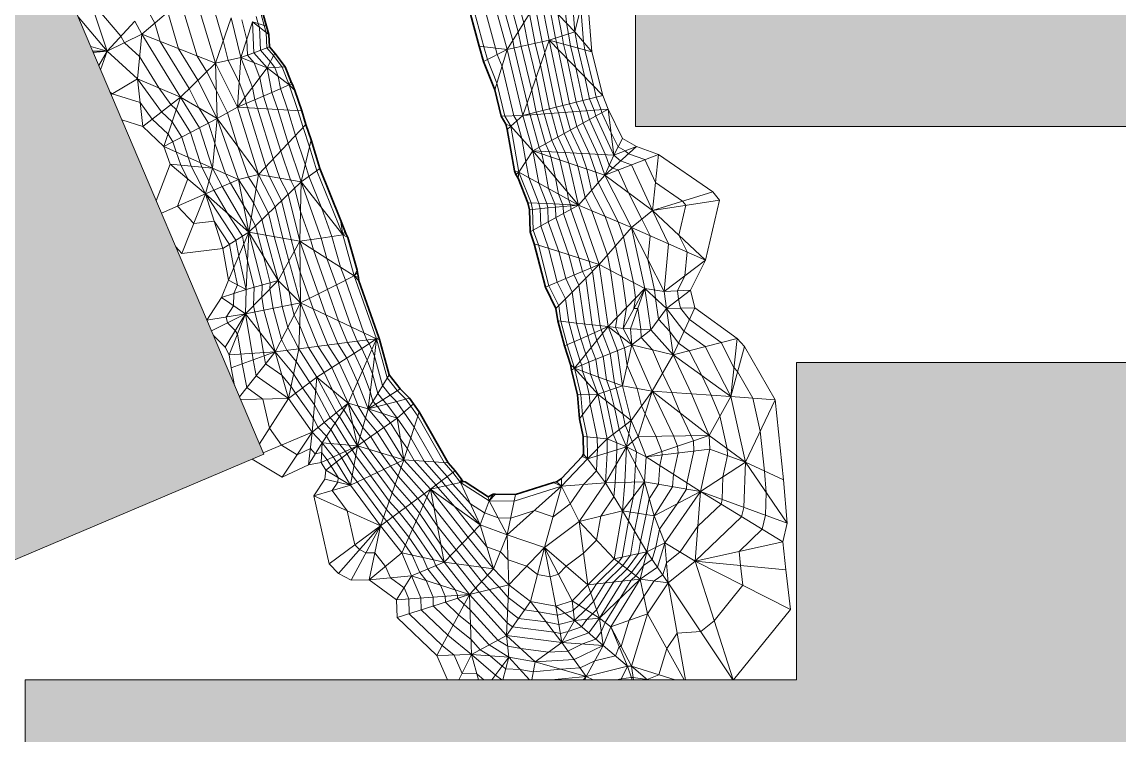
# Model space of a CAD drawing. Header units: millimetres. Extents: x -340184 to 563611, y -309449 to 515683.
# Drawn here: x 12269 to 143528, y -137615 to -52279 of the extents above; entities that cross this region are included whole.
import ezdxf

# ---------------------------------------------------------------- set-up
doc = ezdxf.new("R2010")
doc.units = ezdxf.units.MM
for name, color, linetype, lineweight in [('A-DETL-GENF', 92, 'Continuous', 9), ('A-DETL-THIN', 151, 'Continuous', 9), ('C-TOPO', 7, 'Continuous', 9), ('C-TOPO-FOLD', 70, 'Continuous', 9), ('C-TOPO-MAJR', 7, 'Continuous', 35), ('C-TOPO-MINR', 7, 'Continuous', 9)]:
    doc.layers.add(name, color=color, linetype=linetype, lineweight=lineweight)

msp = doc.modelspace()

# ---------------------------------------------------------------- hatches: boundary and pattern name
at = {"layer": 'A-DETL-GENF'}
for points in [[(85665, -64811), (178855, -64811), (178855, -40811), (159885, -40811), (159885, 79189), (85665, 79189), (85665, -51149)], [(-17712, -129008), (41200, -104001), (12886, -37296), (-1842, -43548), (-9473, -25571), (-53658, -44326), (-21259, -120653)], [(67299, -241041), (177171, -241041), (177171, -93041), (104939, -93041), (104939, -131025), (12644, -131025), (12644, -195043), (32159, -195043), (32159, -217041), (67299, -217041), (67299, -231959)]]:
    msp.add_hatch(color=8, dxfattribs=at).paths.add_polyline_path(points)

# ---------------------------------------------------------------- linework, layer by layer
at = {"layer": 'A-DETL-THIN'}
for p, q in [((85665, 79189), (85665, -64811)), ((41200, -104001), (12886, -37296)), ((85665, -64811), (178855, -64811)), ((104939, -93041), (104939, -131025)), ((177171, -93041), (104939, -93041)), ((-17712, -129008), (41200, -104001)), ((104939, -131025), (12644, -131025)), ((12644, -131025), (12644, -195043))]:
    msp.add_line(p, q, dxfattribs=at)
at = {"layer": 'C-TOPO'}
for p, q in [((22450, -55778), (18432, -43551)), ((26602, -53757), (32806, -48463)), ((79814, -47792), (78431, -53477)), ((70326, -55589), (74311, -49176)), ((78431, -53477), (74311, -49176)), ((22450, -55778), (25765, -52186)), ((37298, -51789), (35422, -57222)), ((39858, -52279), (38465, -56547)), ((26602, -53757), (22450, -55778)), ((26081, -59073), (26602, -53757)), ((35422, -57222), (26602, -53757)), ((75353, -54465), (78431, -53477)), ((78431, -53477), (80467, -55841)), ((70326, -55589), (75353, -54465)), ((75353, -54465), (72209, -63471)), ((81754, -61101), (75353, -54465)), ((80467, -55841), (75353, -54465)), ((22450, -55778), (20499, -55231)), ((20725, -55764), (22450, -55778)), ((20801, -55945), (22450, -55778)), ((22450, -55778), (21452, -57476)), ((21682, -58019), (22450, -55778)), ((40021, -55966), (38465, -56547)), ((35422, -57222), (31219, -61265)), ((38465, -56547), (35422, -57222)), ((35643, -63832), (35422, -57222)), ((38465, -56547), (38059, -62462)), ((41624, -57786), (38465, -56547)), ((38059, -62462), (41624, -57786)), ((26081, -59073), (22937, -60976)), ((26739, -64784), (26081, -59073)), ((31219, -61265), (26081, -59073)), ((26739, -64784), (31219, -61265)), ((31219, -61265), (29261, -67173)), ((31219, -61265), (35643, -63832)), ((38059, -62462), (42185, -60703)), ((72209, -63471), (81754, -61101)), ((35643, -63832), (38059, -62462)), ((42866, -62751), (38059, -62462)), ((72209, -63471), (82414, -62727)), ((82414, -62727), (73392, -67702)), ((83066, -68221), (82414, -62727)), ((35643, -63832), (29261, -67173)), ((35052, -69766), (35643, -63832)), ((40564, -70539), (35643, -63832)), ((40564, -70539), (44118, -66789)), ((84125, -66237), (83066, -68221)), ((35052, -69766), (29261, -67173)), ((73392, -67702), (78850, -74191)), ((81991, -70619), (73392, -67702)), ((83066, -68221), (73392, -67702)), ((85794, -67187), (81991, -70619)), ((88410, -68128), (81991, -70619)), ((81991, -70619), (83066, -68221)), ((83066, -68221), (85794, -67187)), ((87690, -74829), (88410, -68128)), ((34238, -72833), (30010, -69304)), ((30010, -69304), (35052, -69766)), ((35052, -69766), (34238, -72833)), ((38192, -71148), (35052, -69766)), ((38192, -71148), (40564, -70539)), ((40564, -70539), (39426, -77419)), ((45665, -71396), (40564, -70539)), ((78850, -74191), (81991, -70619)), ((87690, -74829), (81991, -70619)), ((34238, -72833), (38192, -71148)), ((39426, -77419), (38192, -71148)), ((39426, -77419), (45665, -71396)), ((45665, -71396), (45498, -78507)), ((78850, -74191), (74090, -71556)), ((34238, -72833), (28965, -75176)), ((31413, -79974), (34238, -72833)), ((36311, -79395), (34238, -72833)), ((39426, -77419), (34238, -72833)), ((87690, -74829), (94909, -72607)), ((75065, -74015), (78850, -74191)), ((78850, -74191), (75196, -74539)), ((75239, -76191), (78850, -74191)), ((78850, -74191), (85204, -76893)), ((95725, -73619), (87690, -74829)), ((85204, -76893), (87690, -74829)), ((94052, -80772), (87690, -74829)), ((36311, -79395), (39426, -77419)), ((36998, -83196), (39426, -77419)), ((39426, -77419), (39113, -84304)), ((42906, -83210), (39426, -77419)), ((45498, -78507), (39426, -77419)), ((81341, -81304), (85204, -76893)), ((85204, -76893), (89107, -84533)), ((94052, -80772), (85204, -76893)), ((42906, -83210), (45498, -78507)), ((45498, -78507), (48071, -78141)), ((45613, -85911), (45498, -78507)), ((48764, -80582), (45498, -78507)), ((81341, -81304), (76485, -79747)), ((77324, -82995), (81341, -81304)), ((81341, -81304), (78105, -84598)), ((81341, -81304), (86789, -84169)), ((89107, -84533), (94052, -80772)), ((39113, -84304), (36998, -83196)), ((39014, -87218), (42906, -83210)), ((39113, -84304), (42906, -83210)), ((45613, -85911), (42906, -83210)), ((45613, -85911), (49891, -83742)), ((36157, -85271), (34389, -87956)), ((39113, -84304), (36157, -85271)), ((39014, -87218), (36157, -85271)), ((86789, -84169), (82387, -88736)), ((84191, -88958), (86789, -84169)), ((86789, -84169), (85083, -89002)), ((86789, -84169), (89377, -86563)), ((89107, -84533), (86789, -84169)), ((92264, -84360), (89107, -84533)), ((89377, -86563), (92264, -84360)), ((45613, -85911), (39014, -87218)), ((42559, -91745), (45613, -85911)), ((45613, -85911), (45393, -91408)), ((45613, -85911), (51674, -88767)), ((89377, -86563), (87513, -89114)), ((89377, -86563), (92771, -86484)), ((90180, -92108), (89377, -86563)), ((92771, -86484), (90180, -92108)), ((39014, -87218), (34395, -87970)), ((34941, -89254), (39014, -87218)), ((39014, -87218), (36576, -91188)), ((37064, -92102), (39014, -87218)), ((39014, -87218), (42559, -91745)), ((82387, -88736), (78628, -88314)), ((82387, -88736), (79141, -90181)), ((79717, -92049), (82387, -88736)), ((85227, -90929), (82387, -88736)), ((84191, -88958), (82387, -88736)), ((84191, -88958), (85227, -90929)), ((87513, -89114), (85083, -89002)), ((87513, -89114), (85227, -90929)), ((45393, -91408), (52376, -90498)), ((90180, -92108), (97841, -90160)), ((97065, -97101), (97841, -90160)), ((42559, -91745), (37064, -92102)), ((37317, -93681), (42559, -91745)), ((42559, -91745), (38288, -97140)), ((45393, -91408), (42559, -91745)), ((44145, -97350), (42559, -91745)), ((44145, -97350), (45393, -91408)), ((52915, -91344), (47549, -94793)), ((80093, -93011), (85227, -90929)), ((84108, -95836), (85227, -90929)), ((85227, -90929), (90180, -92108)), ((98715, -91119), (97065, -97101)), ((51289, -97906), (53566, -92765)), ((87650, -96480), (90180, -92108)), ((97065, -97101), (90180, -92108)), ((53695, -98581), (54200, -94388)), ((84108, -95836), (80291, -94415)), ((47549, -94793), (44145, -97350)), ((47010, -101374), (47549, -94793)), ((51289, -97906), (47549, -94793)), ((54833, -96724), (53695, -98581)), ((81149, -96832), (84108, -95836)), ((81149, -96832), (85148, -99974)), ((87650, -96480), (84108, -95836)), ((85148, -99974), (87650, -96480)), ((87650, -96480), (85980, -101877)), ((94470, -101765), (87650, -96480)), ((97065, -97101), (87650, -96480)), ((97065, -97101), (94470, -101765)), ((97065, -97101), (102365, -97516)), ((38427, -97467), (44145, -97350)), ((40680, -102777), (44145, -97350)), ((47010, -101374), (51289, -97906)), ((48177, -102647), (51289, -97906)), ((52426, -103022), (51289, -97906)), ((53695, -98581), (51289, -97906)), ((55435, -97487), (53695, -98581)), ((55943, -98004), (53695, -98581)), ((102365, -97516), (98819, -104966)), ((53695, -98581), (52426, -103022)), ((52426, -103022), (57141, -99685)), ((57141, -99685), (53695, -98581)), ((57973, -104666), (57141, -99685)), ((85148, -99974), (82296, -102158)), ((84610, -103105), (85148, -99974)), ((41125, -103825), (47010, -101374)), ((47010, -101374), (43419, -106761)), ((46534, -105265), (47010, -101374)), ((58795, -102060), (57973, -104666)), ((82296, -102158), (84610, -103105)), ((84610, -103105), (85980, -101877)), ((85980, -101877), (94470, -101765)), ((86967, -104329), (94470, -101765)), ((94470, -101765), (98819, -104966)), ((46534, -105265), (48177, -102647)), ((48177, -102647), (48066, -104992)), ((48066, -104992), (52426, -103022)), ((52426, -103022), (48177, -102647)), ((48626, -105901), (52426, -103022)), ((51565, -107708), (52426, -103022)), ((57973, -104666), (52426, -103022)), ((82101, -107422), (84610, -103105)), ((84610, -103105), (82269, -103836)), ((86733, -107308), (84610, -103105)), ((84610, -103105), (86967, -104329)), ((86967, -104329), (94574, -103388)), ((94574, -103388), (98819, -104966)), ((51565, -107708), (57973, -104666)), ((55169, -112584), (57973, -104666)), ((57973, -104666), (60377, -104835)), ((93445, -108479), (86967, -104329)), ((98819, -104966), (93445, -108479)), ((103824, -112248), (98819, -104966)), ((103365, -107080), (98819, -104966)), ((51565, -107708), (48626, -105901)), ((51565, -107708), (48521, -107011)), ((61131, -108204), (62482, -107194)), ((82101, -107422), (86733, -107308)), ((84103, -110780), (82101, -107422)), ((86733, -107308), (84103, -110780)), ((87898, -111375), (86733, -107308)), ((93445, -108479), (86733, -107308)), ((47199, -108986), (51565, -107708)), ((61131, -108204), (55169, -112584)), ((57705, -115824), (61131, -108204)), ((62931, -107798), (61131, -108204)), ((62767, -116942), (61131, -108204)), ((67098, -112471), (61131, -108204)), ((93445, -108479), (87898, -111375)), ((92825, -116788), (93445, -108479)), ((103308, -114488), (93445, -108479)), ((103824, -112248), (93445, -108479)), ((47199, -108986), (55169, -112584)), ((78924, -112044), (84103, -110780)), ((87014, -115671), (84103, -110780)), ((84103, -110780), (87898, -111375)), ((87898, -111375), (89190, -114605)), ((49024, -117114), (55169, -112584)), ((55169, -112584), (50138, -118262)), ((51667, -119068), (55169, -112584)), ((53814, -119052), (55169, -112584)), ((62767, -116942), (67098, -112471)), ((68697, -117714), (67098, -112471)), ((78924, -112044), (79956, -119627)), ((83114, -116529), (78924, -112044)), ((68697, -117714), (70338, -113655)), ((70522, -119646), (70338, -113655)), ((70522, -119646), (74796, -115173)), ((74796, -115173), (73118, -121615)), ((76161, -122194), (74796, -115173)), ((78100, -121547), (74796, -115173)), ((74796, -115173), (79956, -119627)), ((89190, -114605), (87014, -115671)), ((89598, -119379), (89190, -114605)), ((89190, -114605), (92825, -116788)), ((92825, -116788), (103308, -114488)), ((53814, -119052), (57705, -115824)), ((57705, -115824), (62767, -116942)), ((87014, -115671), (83114, -116529)), ((83114, -116529), (86219, -118958)), ((86219, -118958), (87014, -115671)), ((89598, -119379), (87014, -115671)), ((97346, -131025), (92825, -116788)), ((104221, -122579), (92825, -116788)), ((92825, -116788), (103664, -117855)), ((62767, -116942), (58891, -118567)), ((62767, -116942), (68697, -117714)), ((65814, -120783), (68697, -117714)), ((58891, -118567), (53814, -119052)), ((58891, -118567), (57083, -121424)), ((65814, -120783), (58891, -118567)), ((86219, -118958), (79956, -119627)), ((81354, -123643), (86219, -118958)), ((87111, -123100), (86219, -118958)), ((89598, -119379), (86219, -118958)), ((91669, -131025), (89598, -119379)), ((97332, -131025), (89598, -119379)), ((65814, -120783), (70522, -119646)), ((70522, -119646), (70249, -125695)), ((81354, -123643), (79956, -119627)), ((57083, -121424), (65814, -120783)), ((65814, -120783), (57151, -123555)), ((61900, -128112), (65814, -120783)), ((66055, -127971), (65814, -120783)), ((70249, -125695), (73118, -121615)), ((76863, -126549), (73118, -121615)), ((78372, -123901), (78100, -121547)), ((78100, -121547), (81354, -123643)), ((78372, -123901), (76161, -122194)), ((76161, -122194), (76863, -126549)), ((87111, -123100), (82711, -124663)), ((91510, -131025), (87111, -123100)), ((78372, -123901), (76863, -126549)), ((81354, -123643), (78372, -123901)), ((81804, -126886), (78372, -123901)), ((81804, -126886), (81354, -123643)), ((82711, -124663), (81354, -123643)), ((82711, -124663), (84734, -129378)), ((85213, -129355), (82711, -124663)), ((70249, -125695), (66055, -127971)), ((70535, -128291), (70249, -125695)), ((70249, -125695), (73656, -128847)), ((73656, -128847), (76863, -126549)), ((79792, -130603), (76863, -126549)), ((76863, -126549), (81804, -126886)), ((81804, -126886), (79792, -130603)), ((84734, -129378), (81804, -126886)), ((61900, -128112), (66055, -127971)), ((66055, -127971), (64548, -131025)), ((66880, -131025), (66055, -127971)), ((70535, -128291), (66055, -127971)), ((68503, -131025), (70535, -128291)), ((69815, -131025), (70535, -128291)), ((70535, -128291), (73007, -131025)), ((73265, -131025), (73656, -128847)), ((79792, -130603), (73656, -128847)), ((84734, -129378), (83902, -131025)), ((85262, -131025), (84734, -129378)), ((85451, -131025), (85213, -129355)), ((87128, -131025), (85213, -129355)), ((85213, -129355), (90423, -131025)), ((79433, -131025), (79792, -130603)), ((79620, -131025), (79792, -130603)), ((80598, -131025), (79792, -130603))]:
    msp.add_line(p, q, dxfattribs=at)
at = {"layer": 'C-TOPO', "lineweight": 35}
for p, q in [((41078, -51223), (41509, -52779)), ((66980, -55175), (65920, -51331)), ((41509, -52779), (41823, -53794)), ((41823, -53794), (41887, -55269)), ((41887, -55269), (42529, -55997)), ((42529, -55997), (43769, -57651)), ((67477, -57001), (66980, -55175)), ((43769, -57651), (44439, -59372)), ((68860, -60399), (67477, -57001)), ((44439, -59372), (44654, -59760)), ((44654, -59760), (44933, -60467)), ((44933, -60467), (45749, -62924)), ((69613, -63551), (68860, -60399)), ((45749, -62924), (46250, -64539)), ((70170, -64510), (69613, -63551)), ((46250, -64539), (46869, -66382)), ((70312, -65149), (70170, -64510)), ((71183, -70101), (70312, -65149)), ((46869, -66382), (47917, -69821)), ((47917, -69821), (50399, -75973)), ((71369, -70551), (71183, -70101)), ((71624, -70958), (71369, -70551)), ((72794, -73909), (71624, -70958)), ((73003, -74747), (72794, -73909)), ((73072, -77391), (73003, -74747)), ((50399, -75973), (50894, -77284)), ((50894, -77284), (51032, -77609)), ((73571, -78814), (73072, -77391)), ((51032, -77609), (51274, -78086)), ((51274, -78086), (52383, -81992)), ((74914, -84010), (73571, -78814)), ((52383, -81992), (52432, -82269)), ((52432, -82269), (52537, -82843)), ((52537, -82843), (52579, -83264)), ((52579, -83264), (54985, -90048)), ((76163, -86574), (74914, -84010)), ((76372, -88061), (76163, -86574)), ((77194, -91048), (76372, -88061)), ((54985, -90048), (55058, -90291)), ((55058, -90291), (56198, -94497)), ((77885, -93289), (77194, -91048)), ((56198, -94497), (57523, -96174)), ((78030, -93930), (77885, -93289)), ((78736, -96904), (78030, -93930)), ((57523, -96174), (58641, -97311)), ((78959, -99764), (78736, -96904)), ((58641, -97311), (59120, -97984)), ((59120, -97984), (59781, -98934)), ((59781, -98934), (63262, -105039)), ((79418, -101895), (78959, -99764)), ((79442, -103997), (79418, -101895)), ((76809, -106902), (79291, -104294)), ((79291, -104294), (79442, -103997)), ((63262, -105039), (64104, -105982)), ((64104, -105982), (64822, -106948)), ((64822, -106948), (64987, -107217)), ((64987, -107217), (65311, -107326)), ((65311, -107326), (68051, -109090)), ((71313, -108837), (75853, -107386)), ((75853, -107386), (76213, -107332)), ((76213, -107332), (76809, -106902)), ((68051, -109090), (68646, -108794)), ((68646, -108794), (68917, -108802)), ((68917, -108802), (71313, -108837))]:
    msp.add_line(p, q, dxfattribs=at)
at = {"layer": 'C-TOPO-FOLD'}
for p, q in [((41823, -53794), (39858, -52279)), ((39858, -52279), (41509, -52779)), ((41887, -55269), (40021, -55966)), ((42529, -55997), (41624, -57786)), ((70326, -55589), (66980, -55175)), ((67477, -57001), (70326, -55589)), ((68860, -60399), (70326, -55589)), ((41624, -57786), (43769, -57651)), ((44248, -59824), (41624, -57786)), ((42185, -60703), (44248, -59824)), ((44439, -59372), (44248, -59824)), ((44654, -59760), (44248, -59824)), ((44248, -59824), (44933, -60467)), ((45749, -62924), (42866, -62751)), ((72209, -63471), (69613, -63551)), ((70741, -64736), (72209, -63471)), ((44118, -66789), (46250, -64539)), ((70741, -64736), (70170, -64510)), ((70312, -65149), (70741, -64736)), ((70741, -64736), (73392, -67702)), ((46869, -66382), (45665, -71396)), ((73392, -67702), (71710, -70238)), ((47917, -69821), (45665, -71396)), ((71183, -70101), (71710, -70238)), ((71369, -70551), (71710, -70238)), ((71624, -70958), (71710, -70238)), ((74090, -71556), (71710, -70238)), ((45665, -71396), (50644, -77774)), ((72794, -73909), (75065, -74015)), ((75196, -74539), (73003, -74747)), ((50644, -77774), (50399, -75973)), ((50894, -77284), (50644, -77774)), ((73072, -77391), (75239, -76191)), ((48071, -78141), (50644, -77774)), ((50644, -77774), (51032, -77609)), ((51274, -78086), (50644, -77774)), ((76485, -79747), (73571, -78814)), ((52030, -82657), (48764, -80582)), ((49891, -83742), (52030, -82657)), ((52030, -82657), (52383, -81992)), ((52030, -82657), (52432, -82269)), ((52030, -82657), (52537, -82843)), ((52030, -82657), (52579, -83264)), ((74914, -84010), (77324, -82995)), ((78105, -84598), (76163, -86574)), ((51674, -88767), (54704, -90195)), ((78628, -88314), (76372, -88061)), ((52376, -90498), (54704, -90195)), ((54704, -90195), (52915, -91344)), ((53566, -92765), (54704, -90195)), ((54200, -94388), (54704, -90195)), ((54985, -90048), (54704, -90195)), ((54704, -90195), (55058, -90291)), ((79141, -90181), (77194, -91048)), ((78382, -93705), (79717, -92049)), ((78382, -93705), (80093, -93011)), ((56198, -94497), (54833, -96724)), ((77885, -93289), (78382, -93705)), ((78382, -93705), (78030, -93930)), ((81149, -96832), (78382, -93705)), ((80291, -94415), (78382, -93705)), ((57523, -96174), (55435, -97487)), ((78736, -96904), (81149, -96832)), ((81149, -96832), (78959, -99764)), ((58641, -97311), (55943, -98004)), ((57141, -99685), (59120, -97984)), ((59781, -98934), (58795, -102060)), ((79418, -101895), (82296, -102158)), ((79928, -104567), (82296, -102158)), ((60377, -104835), (63262, -105039)), ((79291, -104294), (79928, -104567)), ((79928, -104567), (79442, -103997)), ((82269, -103836), (79928, -104567)), ((82101, -107422), (79928, -104567)), ((62482, -107194), (64104, -105982)), ((64731, -107392), (62931, -107798)), ((64822, -106948), (64731, -107392)), ((64987, -107217), (64731, -107392)), ((64731, -107392), (65311, -107326)), ((67098, -112471), (64731, -107392)), ((76826, -107827), (75853, -107386)), ((76826, -107827), (76213, -107332)), ((76826, -107827), (76809, -106902)), ((82101, -107422), (76826, -107827)), ((68156, -109596), (68646, -108794)), ((68917, -108802), (68156, -109596)), ((76826, -107827), (70338, -113655)), ((70338, -113655), (71313, -108837)), ((74796, -115173), (76826, -107827)), ((76826, -107827), (78924, -112044)), ((67098, -112471), (68156, -109596)), ((68156, -109596), (68051, -109090)), ((70338, -113655), (68156, -109596))]:
    msp.add_line(p, q, dxfattribs=at)
at = {"layer": 'C-TOPO-MAJR', "lineweight": 9}
for p, q in [((35422, -57222), (32806, -48463)), ((77980, -48253), (78431, -53477)), ((79814, -47792), (80467, -55841)), ((70644, -49787), (71654, -53452)), ((74311, -49176), (75353, -54465)), ((31012, -55489), (29704, -51110)), ((41234, -52696), (40755, -50967)), ((66402, -51124), (67538, -55244)), ((68811, -50093), (70326, -55589)), ((22450, -55778), (18980, -51654)), ((26602, -53757), (25765, -52186)), ((38465, -56547), (37298, -51789)), ((40021, -55966), (39858, -52279)), ((72983, -51314), (73678, -54840)), ((76371, -51327), (76892, -53971)), ((31219, -61265), (26602, -53757)), ((41495, -53542), (41234, -52696)), ((41576, -55385), (41495, -53542)), ((71654, -53452), (72002, -55215)), ((78431, -53477), (78763, -55382)), ((73678, -54840), (74305, -57467)), ((75353, -54465), (76982, -62286)), ((76892, -53971), (77058, -54924)), ((77058, -54924), (77487, -56677)), ((26081, -59073), (22450, -55778)), ((33321, -59243), (31012, -55489)), ((41624, -57786), (40021, -55966)), ((42378, -56295), (41576, -55385)), ((43412, -57674), (42378, -56295)), ((67538, -55244), (67952, -56766)), ((70326, -55589), (72209, -63471)), ((72002, -55215), (73257, -60469)), ((78763, -55382), (79621, -58889)), ((80467, -55841), (81754, -61101)), ((38059, -62462), (35422, -57222)), ((39842, -60124), (38465, -56547)), ((44248, -59824), (43412, -57674)), ((67952, -56766), (69104, -59597)), ((74305, -57467), (75391, -62681)), ((77487, -56677), (78573, -61891)), ((42185, -60703), (41624, -57786)), ((79621, -58889), (80164, -61496)), ((28979, -63024), (26081, -59073)), ((35643, -63832), (33321, -59243)), ((40122, -61583), (39842, -60124)), ((45269, -62895), (44248, -59824)), ((69104, -59597), (70045, -63538)), ((33516, -64946), (31219, -61265)), ((40463, -62606), (40122, -61583)), ((42866, -62751), (42185, -60703)), ((73257, -60469), (73800, -63076)), ((80164, -61496), (80713, -62851)), ((81754, -61101), (82414, -62727)), ((40564, -70539), (38059, -62462)), ((42341, -68664), (40463, -62606)), ((44118, -66789), (42866, -62751)), ((45895, -64914), (45269, -62895)), ((75391, -62681), (75611, -63223)), ((76982, -62286), (77312, -63099)), ((78573, -61891), (79013, -62975)), ((79013, -62975), (79407, -64386)), ((80713, -62851), (80911, -63556)), ((82414, -62727), (84125, -66237)), ((26739, -64784), (24221, -64000)), ((30240, -64219), (28979, -63024)), ((31388, -66060), (30240, -64219)), ((38192, -71148), (35643, -63832)), ((70045, -63538), (70741, -64736)), ((72209, -63471), (73392, -67702)), ((73800, -63076), (73910, -63347)), ((73910, -63347), (74896, -66873)), ((75611, -63223), (76400, -66044)), ((77312, -63099), (77903, -65215)), ((80911, -63556), (83066, -68221)), ((29261, -67173), (26739, -64784)), ((35052, -69766), (33516, -64946)), ((46668, -67218), (45895, -64914)), ((70741, -64736), (71710, -70238)), ((77903, -65215), (79196, -68013)), ((79407, -64386), (81131, -68117)), ((32156, -68469), (31388, -66060)), ((45665, -71396), (44118, -66789)), ((74896, -66873), (75327, -67806)), ((76400, -66044), (77262, -67910)), ((84125, -66237), (85794, -67187)), ((30010, -69304), (29261, -67173)), ((47542, -70083), (46668, -67218)), ((73392, -67702), (74090, -71556)), ((75327, -67806), (75542, -68432)), ((77262, -67910), (77692, -69161)), ((79196, -68013), (79841, -69890)), ((81131, -68117), (81991, -70619)), ((83066, -68221), (83892, -68903)), ((85794, -67187), (88410, -68128)), ((88410, -68128), (94909, -72607)), ((28332, -73684), (30010, -69304)), ((32531, -69535), (32156, -68469)), ((34238, -72833), (32531, -69535)), ((43114, -70968), (42341, -68664)), ((75542, -68432), (76121, -70947)), ((77692, -69161), (78850, -74191)), ((83892, -68903), (85201, -69373)), ((85201, -69373), (87690, -74829)), ((36215, -71990), (35052, -69766)), ((42546, -74408), (40564, -70539)), ((50644, -77774), (47542, -70083)), ((71710, -70238), (73173, -73927)), ((79841, -69890), (80421, -72405)), ((81991, -70619), (85204, -76893)), ((39426, -77419), (36215, -71990)), ((39995, -73979), (38192, -71148)), ((44105, -72902), (43114, -70968)), ((48071, -78141), (45665, -71396)), ((74090, -71556), (75065, -74015)), ((76121, -70947), (76470, -72874)), ((37869, -78407), (34238, -72833)), ((45498, -78507), (44105, -72902)), ((76470, -72874), (76958, -74103)), ((80421, -72405), (82027, -75542)), ((94909, -72607), (95725, -73619)), ((40986, -75914), (39995, -73979)), ((43474, -78144), (42546, -74408)), ((73173, -73927), (73369, -74712)), ((73369, -74712), (73434, -77191)), ((75065, -74015), (75196, -74539)), ((75196, -74539), (75239, -76191)), ((76958, -74103), (77023, -74365)), ((77023, -74365), (77045, -75191)), ((78850, -74191), (81341, -81304)), ((95725, -73619), (94052, -80772)), ((41450, -77782), (40986, -75914)), ((77045, -75191), (78913, -80525)), ((82027, -75542), (83273, -79098)), ((87690, -74829), (89628, -78833)), ((41010, -83757), (39426, -77419)), ((73434, -77191), (74056, -78969)), ((75239, -76191), (76485, -79747)), ((85204, -76893), (86789, -84169)), ((38212, -80308), (37869, -78407)), ((42906, -83210), (41450, -77782)), ((44202, -80859), (43474, -78144)), ((47752, -84826), (45498, -78507)), ((48764, -80582), (48071, -78141)), ((52030, -82657), (50644, -77774)), ((31413, -79974), (30662, -79175)), ((36311, -79395), (31413, -79974)), ((36998, -83196), (36311, -79395)), ((74056, -78969), (75316, -83841)), ((76485, -79747), (77324, -82995)), ((83273, -79098), (84065, -82736)), ((89628, -78833), (89107, -84533)), ((39113, -84304), (38212, -80308)), ((45613, -85911), (44202, -80859)), ((49891, -83742), (48764, -80582)), ((78913, -80525), (79333, -82149)), ((81341, -81304), (82387, -88736)), ((94052, -80772), (92264, -84360)), ((54704, -90195), (52030, -82657)), ((79333, -82149), (79723, -82951)), ((36157, -85271), (36998, -83196)), ((40960, -85214), (41010, -83757)), ((43414, -86347), (42906, -83210)), ((51674, -88767), (49891, -83742)), ((75316, -83841), (76487, -86245)), ((77324, -82995), (78105, -84598)), ((79723, -82951), (80508, -88525)), ((84065, -82736), (84588, -86453)), ((39014, -87218), (39113, -84304)), ((41214, -86783), (40960, -85214)), ((48643, -87339), (47752, -84826)), ((78105, -84598), (78628, -88314)), ((86789, -84169), (87513, -89114)), ((89107, -84533), (89377, -86563)), ((92264, -84360), (92771, -86484)), ((44086, -88828), (43414, -86347)), ((47721, -91104), (45613, -85911)), ((76487, -86245), (76748, -88103)), ((84588, -86453), (84191, -88958)), ((89377, -86563), (91475, -89296)), ((92771, -86484), (97841, -90160)), ((39811, -91923), (39014, -87218)), ((42559, -91745), (41214, -86783)), ((50049, -90801), (48643, -87339)), ((45393, -91408), (44086, -88828)), ((52376, -90498), (51674, -88767)), ((76748, -88103), (77518, -90904)), ((78628, -88314), (79141, -90181)), ((80508, -88525), (80764, -89459)), ((82387, -88736), (83515, -91623)), ((85083, -89002), (84191, -88958)), ((85227, -90929), (85083, -89002)), ((87513, -89114), (90180, -92108)), ((36576, -91188), (35173, -89803)), ((52915, -91344), (52376, -90498)), ((55971, -94868), (54704, -90195)), ((79141, -90181), (79717, -92049)), ((80764, -89459), (81052, -90393)), ((81052, -90393), (81804, -92317)), ((91475, -89296), (94010, -91134)), ((97841, -90160), (98715, -91119)), ((37064, -92102), (36576, -91188)), ((44769, -94379), (42559, -91745)), ((47549, -94793), (45393, -91408)), ((49338, -93643), (47721, -91104)), ((51126, -92494), (50049, -90801)), ((53566, -92765), (52915, -91344)), ((77518, -90904), (78382, -93705)), ((83515, -91623), (84108, -95836)), ((85227, -90929), (87650, -96480)), ((94010, -91134), (97065, -97101)), ((98715, -91119), (102365, -97516)), ((37317, -93681), (37064, -92102)), ((39938, -92713), (39811, -91923)), ((40290, -94610), (39938, -92713)), ((52428, -95336), (51126, -92494)), ((54200, -94388), (53566, -92765)), ((79717, -92049), (80093, -93011)), ((80093, -93011), (80291, -94415)), ((81804, -92317), (82200, -95125)), ((90180, -92108), (92357, -96791)), ((37704, -95766), (37317, -93681)), ((45847, -96072), (44769, -94379)), ((51289, -97906), (49338, -93643)), ((54833, -96724), (54200, -94388)), ((78382, -93705), (79138, -96892)), ((80291, -94415), (81149, -96832)), ((44145, -97350), (40290, -94610)), ((49863, -99062), (47549, -94793)), ((53695, -98581), (52428, -95336)), ((57175, -96393), (55971, -94868)), ((82200, -95125), (82629, -96334)), ((47279, -98084), (45847, -96072)), ((55435, -97487), (54833, -96724)), ((58191, -97427), (57175, -96393)), ((79138, -96892), (79324, -99276)), ((81149, -96832), (82296, -102158)), ((82629, -96334), (83148, -98403)), ((84108, -95836), (85148, -99974)), ((87650, -96480), (90225, -101821)), ((92357, -96791), (94470, -101765)), ((97065, -97101), (98819, -104966)), ((47010, -101374), (44145, -97350)), ((48436, -100218), (47279, -98084)), ((53060, -100802), (51289, -97906)), ((55943, -98004), (55435, -97487)), ((57141, -99685), (55943, -98004)), ((58790, -98267), (58191, -97427)), ((59617, -99455), (58790, -98267)), ((83148, -98403), (83722, -101066)), ((102365, -97516), (103365, -107080)), ((50252, -99486), (49863, -99062)), ((52426, -103022), (50252, -99486)), ((55569, -100798), (53695, -98581)), ((58795, -102060), (57141, -99685)), ((62781, -105005), (59617, -99455)), ((79324, -99276), (79898, -101939)), ((49214, -101066), (48436, -100218)), ((50301, -102835), (49214, -101066)), ((53997, -101910), (53060, -100802)), ((57973, -104666), (55569, -100798)), ((83722, -101066), (84610, -103105)), ((85148, -99974), (85980, -101877)), ((48177, -102647), (47010, -101374)), ((55199, -103844), (53997, -101910)), ((60377, -104835), (58795, -102060)), ((79898, -101939), (79928, -104567)), ((82296, -102158), (82269, -103836)), ((85980, -101877), (86967, -104329)), ((90225, -101821), (90718, -103047)), ((94470, -101765), (94574, -103388)), ((49520, -104335), (48177, -102647)), ((50973, -103679), (50301, -102835)), ((51159, -103982), (50973, -103679)), ((54769, -106187), (52426, -103022)), ((84610, -103105), (84417, -107365)), ((90718, -103047), (90770, -103858)), ((94574, -103388), (93445, -108479)), ((43419, -106761), (39822, -104586)), ((48066, -104992), (46534, -105265)), ((48626, -105901), (48066, -104992)), ((49893, -104941), (49520, -104335)), ((51565, -107708), (49893, -104941)), ((51995, -105365), (51159, -103982)), ((56371, -105426), (55199, -103844)), ((61131, -108204), (57973, -104666)), ((62482, -107194), (60377, -104835)), ((63834, -106184), (62781, -105005)), ((79928, -104567), (76826, -107827)), ((82269, -103836), (82101, -107422)), ((86967, -104329), (86733, -107308)), ((90770, -103858), (90206, -106404)), ((98819, -104966), (98635, -110364)), ((46534, -105265), (43419, -106761)), ((48521, -107011), (48626, -105901)), ((53167, -106948), (51995, -105365)), ((56571, -108625), (54769, -106187)), ((57272, -106645), (56371, -105426)), ((64731, -107392), (63834, -106184)), ((47199, -108986), (48521, -107011)), ((55870, -110604), (53167, -106948)), ((59641, -109299), (57272, -106645)), ((62931, -107798), (62482, -107194)), ((68156, -109596), (64731, -107392)), ((82101, -107422), (78924, -112044)), ((84417, -107365), (84103, -110780)), ((86733, -107308), (86000, -111077)), ((90206, -106404), (90089, -107894)), ((103365, -107080), (103824, -112248)), ((55169, -112584), (51565, -107708)), ((58150, -110394), (56571, -108625)), ((65655, -113962), (61131, -108204)), ((67098, -112471), (62931, -107798)), ((76826, -107827), (71151, -109640)), ((90089, -107894), (87898, -111375)), ((93445, -108479), (89190, -114605)), ((49024, -117114), (47199, -108986)), ((60275, -110109), (59641, -109299)), ((61949, -112573), (60275, -110109)), ((71151, -109640), (68156, -109596)), ((56659, -111489), (55870, -110604)), ((58562, -113919), (56659, -111489)), ((59418, -112014), (58150, -110394)), ((84103, -110780), (83114, -116529)), ((86000, -111077), (85558, -113225)), ((87898, -111375), (87014, -115671)), ((98376, -111484), (92825, -116788)), ((98635, -110364), (98376, -111484)), ((57705, -115824), (55169, -112584)), ((62767, -116942), (59418, -112014)), ((64211, -115452), (61949, -112573)), ((70338, -113655), (67098, -112471)), ((78924, -112044), (74796, -115173)), ((103824, -112248), (103308, -114488)), ((60236, -116383), (58562, -113919)), ((68697, -117714), (65655, -113962)), ((74796, -115173), (70338, -113655)), ((85558, -113225), (85064, -116100)), ((65732, -117328), (64211, -115452)), ((89190, -114605), (88306, -117525)), ((103308, -114488), (103664, -117855)), ((58891, -118567), (57705, -115824)), ((60829, -117755), (60236, -116383)), ((83114, -116529), (79956, -119627)), ((85064, -116100), (84149, -117339)), ((87014, -115671), (85184, -118148)), ((92825, -116788), (89598, -119379)), ((50138, -118262), (49024, -117114)), ((62352, -119675), (60829, -117755)), ((65814, -120783), (62767, -116942)), ((67255, -119248), (65732, -117328)), ((70522, -119646), (68697, -117714)), ((84149, -117339), (82043, -119404)), ((88306, -117525), (86219, -118958)), ((103664, -117855), (104221, -122579)), ((51667, -119068), (50138, -118262)), ((53814, -119052), (51667, -119068)), ((57083, -121424), (53814, -119052)), ((59993, -121210), (58891, -118567)), ((68168, -120214), (67255, -119248)), ((82043, -119404), (80655, -121635)), ((84131, -119181), (81354, -123643)), ((86219, -118958), (82711, -124663)), ((85184, -118148), (84131, -119181)), ((89598, -119379), (87111, -123100)), ((62904, -120996), (62352, -119675)), ((70386, -122670), (68168, -120214)), ((73118, -121615), (70522, -119646)), ((79956, -119627), (78100, -121547)), ((57151, -123555), (57083, -121424)), ((60039, -122631), (59993, -121210)), ((62926, -121707), (62904, -120996)), ((64510, -123226), (62926, -121707)), ((70249, -125695), (65814, -120783)), ((76161, -122194), (73118, -121615)), ((78100, -121547), (76161, -122194)), ((80655, -121635), (79727, -122595)), ((63205, -125669), (60039, -122631)), ((65935, -124377), (64510, -123226)), ((71684, -123655), (70386, -122670)), ((79727, -122595), (78372, -123901)), ((87111, -123100), (85213, -129355)), ((104221, -122579), (97390, -131025)), ((61900, -128112), (57151, -123555)), ((68152, -126833), (65935, -124377)), ((74991, -124082), (71684, -123655)), ((76512, -124372), (74991, -124082)), ((78372, -123901), (76512, -124372)), ((81354, -123643), (80088, -125393)), ((82711, -124663), (81804, -126886)), ((66055, -127971), (63205, -125669)), ((76863, -126549), (70249, -125695)), ((80088, -125393), (76863, -126549)), ((70535, -128291), (68152, -126833)), ((81804, -126886), (78327, -128576)), ((63168, -131025), (61900, -128112)), ((68924, -130459), (66055, -127971)), ((73656, -128847), (70535, -128291)), ((78327, -128576), (73656, -128847)), ((84734, -129378), (79792, -130603)), ((85213, -129355), (84734, -129378)), ((69682, -131025), (68924, -130459)), ((79792, -130603), (75587, -131025))]:
    msp.add_line(p, q, dxfattribs=at)
at = {"layer": 'C-TOPO-MINR'}
for p, q in [((77062, -48484), (77401, -52402)), ((24107, -53982), (20441, -49665)), ((33217, -56356), (31255, -49787)), ((71561, -49635), (72319, -52383)), ((36360, -54505), (35052, -50126)), ((67606, -50609), (68932, -55417)), ((69728, -49940), (70990, -54520)), ((73647, -50245), (74515, -54653)), ((75341, -50251), (76123, -54218)), ((79122, -50635), (79449, -54659)), ((28153, -52434), (27525, -51256)), ((28807, -54623), (28153, -52434)), ((39162, -54413), (38578, -52034)), ((40546, -52487), (40307, -51623)), ((40677, -52910), (40546, -52487)), ((72319, -52383), (72840, -55027)), ((77401, -52402), (77662, -53724)), ((40798, -55675), (40677, -52910)), ((77662, -53724), (77910, -55153)), ((24526, -54768), (24107, -53982)), ((26342, -56415), (24526, -54768)), ((32270, -60254), (28807, -54623)), ((36943, -56884), (36360, -54505)), ((39243, -56256), (39162, -54413)), ((70990, -54520), (71164, -55402)), ((72840, -55027), (73781, -58968)), ((74515, -54653), (74829, -55966)), ((76123, -54218), (76206, -54694)), ((76206, -54694), (76420, -55571)), ((79449, -54659), (79615, -55612)), ((28650, -60169), (26342, -56415)), ((34371, -58232), (33217, -56356)), ((40045, -57166), (39243, -56256)), ((42001, -57041), (40798, -55675)), ((68932, -55417), (69139, -56177)), ((69139, -56177), (69715, -57593)), ((71164, -55402), (72733, -61970)), ((74829, -55966), (76186, -62484)), ((76420, -55571), (77777, -62089)), ((77910, -55153), (78554, -57783)), ((79615, -55612), (80688, -59995)), ((38262, -59504), (36943, -56884)), ((40733, -58955), (40045, -57166)), ((42518, -57730), (42001, -57041)), ((42936, -58805), (42518, -57730)), ((69715, -57593), (71127, -63505)), ((35533, -60527), (34371, -58232)), ((41154, -61143), (40733, -58955)), ((43217, -60264), (42936, -58805)), ((73781, -58968), (74595, -62879)), ((78554, -57783), (79368, -61694)), ((30099, -62144), (28650, -60169)), ((33431, -62549), (32270, -60254)), ((38951, -61293), (38262, -59504)), ((44067, -62823), (43217, -60264)), ((80688, -59995), (80959, -61299)), ((23078, -60891), (22791, -60631)), ((26410, -61928), (23078, -60891)), ((36851, -63147), (35533, -60527)), ((39091, -62022), (38951, -61293)), ((41664, -62678), (41154, -61143)), ((80959, -61299), (81564, -62789)), ((27859, -63904), (26410, -61928)), ((30730, -62742), (30099, -62144)), ((32452, -65503), (30730, -62742)), ((34579, -64389), (33431, -62549)), ((39261, -62534), (39091, -62022)), ((41452, -69602), (39261, -62534)), ((43229, -67727), (41664, -62678)), ((45006, -65852), (44067, -62823)), ((72733, -61970), (73005, -63274)), ((74595, -62879), (74760, -63285)), ((76186, -62484), (76461, -63161)), ((77777, -62089), (78162, -63037)), ((79368, -61694), (79863, -62913)), ((79863, -62913), (80159, -63971)), ((81564, -62789), (81662, -63142)), ((29750, -65696), (27859, -63904)), ((38103, -67186), (36851, -63147)), ((71127, -63505), (71475, -64104)), ((71475, -64104), (72067, -66219)), ((73005, -63274), (73060, -63409)), ((73060, -63409), (74144, -67288)), ((74760, -63285), (75648, -66459)), ((76461, -63161), (77151, -65629)), ((78162, -63037), (78655, -64800)), ((80159, -63971), (82099, -68169)), ((81662, -63142), (82740, -65474)), ((33604, -69118), (32452, -65503)), ((35348, -66799), (34579, -64389)), ((77151, -65629), (78229, -67962)), ((78655, -64800), (80164, -68065)), ((82740, -65474), (83595, -67229)), ((30325, -66617), (29750, -65696)), ((30709, -67821), (30325, -66617)), ((36622, -70457), (35348, -66799)), ((46167, -69307), (45006, -65852)), ((72067, -66219), (72551, -68970)), ((75648, -66459), (76294, -67858)), ((31270, -69420), (30709, -67821)), ((39378, -70844), (38103, -67186)), ((44390, -71182), (43229, -67727)), ((74144, -67288), (74360, -67754)), ((74360, -67754), (74467, -68067)), ((74467, -68067), (74757, -69325)), ((76294, -67858), (76617, -68796)), ((78229, -67962), (78767, -69525)), ((80164, -68065), (80916, -70255)), ((82099, -68169), (82529, -69420)), ((83595, -67229), (84430, -67704)), ((84430, -67704), (84843, -68045)), ((84843, -68045), (86805, -68751)), ((32124, -71068), (31270, -69420)), ((33791, -69650), (33604, -69118)), ((46603, -70740), (46167, -69307)), ((72551, -68970), (72900, -70897)), ((74757, -69325), (75280, -72215)), ((76617, -68796), (77486, -72569)), ((78767, -69525), (79635, -73298)), ((82529, -69420), (82942, -69761)), ((86805, -68751), (88050, -71478)), ((34645, -71299), (33791, -69650)), ((37203, -71569), (36622, -70457)), ((40279, -72259), (39378, -70844)), ((41839, -70754), (41452, -69602)), ((43326, -73655), (41839, -70754)), ((48155, -74585), (46603, -70740)), ((80916, -70255), (81206, -71512)), ((82942, -69761), (83596, -69996)), ((83596, -69996), (84840, -72724)), ((30875, -74327), (32124, -71068)), ((35227, -72411), (34645, -71299)), ((38809, -74283), (37203, -71569)), ((44885, -72149), (44390, -71182)), ((45581, -74952), (44885, -72149)), ((72900, -70897), (74119, -73971)), ((81206, -71512), (83616, -76218)), ((88050, -71478), (91299, -73718)), ((36832, -75126), (35227, -72411)), ((41766, -75161), (40279, -72259)), ((75280, -72215), (76011, -74059)), ((77486, -72569), (77660, -73532)), ((79635, -73298), (80439, -74867)), ((84840, -72724), (86447, -75861)), ((32825, -76403), (30875, -74327)), ((39711, -75699), (38809, -74283)), ((44486, -78326), (43326, -73655)), ((49357, -77957), (48155, -74585)), ((74119, -73971), (74282, -74625)), ((74282, -74625), (74336, -76691)), ((76011, -74059), (76110, -74452)), ((76110, -74452), (76142, -75691)), ((77660, -73532), (77904, -74147)), ((77904, -74147), (77937, -74278)), ((77937, -74278), (77947, -74691)), ((77947, -74691), (80127, -80915)), ((91707, -74224), (90871, -77801)), ((91299, -73718), (91707, -74224)), ((35275, -76114), (32825, -76403)), ((37090, -78901), (35275, -76114)), ((38648, -77913), (36832, -75126)), ((40206, -76666), (39711, -75699)), ((42462, -77963), (41766, -75161)), ((46784, -78324), (45581, -74952)), ((76142, -75691), (77699, -80136)), ((80439, -74867), (82307, -80201)), ((86447, -75861), (87416, -77863)), ((40438, -77601), (40206, -76666)), ((74336, -76691), (75270, -79358)), ((83616, -76218), (84239, -77996)), ((38819, -78863), (38648, -77913)), ((41166, -80315), (40438, -77601)), ((43554, -82035), (42462, -77963)), ((44850, -79683), (44486, -78326)), ((47131, -79545), (46784, -78324)), ((50397, -81620), (49357, -77957)), ((84239, -77996), (85427, -83453)), ((87416, -77863), (87156, -80713)), ((90871, -77801), (91840, -79802)), ((37605, -81752), (37090, -78901)), ((39270, -80862), (38819, -78863)), ((45555, -82209), (44850, -79683)), ((48822, -84284), (47131, -79545)), ((75270, -79358), (76320, -83418)), ((91840, -79802), (91580, -82653)), ((40062, -84031), (39270, -80862)), ((41958, -83484), (41166, -80315)), ((77699, -80136), (78329, -82572)), ((80127, -80915), (80337, -81727)), ((82307, -80201), (82703, -82020)), ((87156, -80713), (87948, -84351)), ((38056, -83750), (37605, -81752)), ((44259, -84561), (43554, -82035)), ((46683, -85369), (45555, -82209)), ((50961, -83199), (50397, -81620)), ((78329, -82572), (78914, -83774)), ((80337, -81727), (80532, -82127)), ((80532, -82127), (81447, -88631)), ((82703, -82020), (83488, -87595)), ((91580, -82653), (90686, -84447)), ((37635, -84788), (38056, -83750)), ((41933, -84212), (41958, -83484)), ((53189, -89481), (50961, -83199)), ((76320, -83418), (77296, -85421)), ((78914, -83774), (79568, -88420)), ((85427, -83453), (85689, -85311)), ((37586, -86245), (37635, -84788)), ((39987, -86216), (40062, -84031)), ((42314, -86565), (41933, -84212)), ((44513, -86129), (44259, -84561)), ((50159, -88053), (48822, -84284)), ((85689, -85311), (85490, -86564)), ((87948, -84351), (88083, -85366)), ((90686, -84447), (90821, -85462)), ((36696, -87595), (37586, -86245)), ((40114, -87000), (39987, -86216)), ((43322, -90286), (42314, -86565)), ((44850, -87370), (44513, -86129)), ((47128, -86625), (46683, -85369)), ((48885, -90953), (47128, -86625)), ((77296, -85421), (77688, -88209)), ((85490, -86564), (85936, -86585)), ((85936, -86585), (86298, -89058)), ((88083, -85366), (88445, -87838)), ((90821, -85462), (91074, -86523)), ((91074, -86523), (92123, -87890)), ((36870, -88290), (36696, -87595)), ((40787, -89481), (40114, -87000)), ((45503, -88659), (44850, -87370)), ((83488, -87595), (83289, -88847)), ((88445, -87838), (89778, -89336)), ((92123, -87890), (95925, -90647)), ((37795, -89203), (36870, -88290)), ((38039, -89660), (37795, -89203)), ((46557, -91256), (45503, -88659)), ((51212, -90650), (50159, -88053)), ((77688, -88209), (78330, -90542)), ((79568, -88420), (79953, -89820)), ((81447, -88631), (81576, -89098)), ((81576, -89098), (81720, -89565)), ((83289, -88847), (83807, -89833)), ((86298, -89058), (86370, -90021)), ((38438, -92013), (38039, -89660)), ((41185, -91834), (40787, -89481)), ((43976, -91576), (43322, -90286)), ((53540, -90346), (53189, -89481)), ((53810, -90770), (53540, -90346)), ((78330, -90542), (79049, -92877)), ((79953, -89820), (80385, -91221)), ((81720, -89565), (82660, -91970)), ((83807, -89833), (84371, -91276)), ((86370, -90021), (87703, -91519)), ((89778, -89336), (90827, -90702)), ((41248, -92229), (41185, -91834)), ((45081, -92893), (43976, -91576)), ((48443, -94218), (46557, -91256)), ((50232, -93069), (48885, -90953)), ((52021, -91919), (51212, -90650)), ((54135, -91480), (53810, -90770)), ((54452, -92291), (54135, -91480)), ((80385, -91221), (80949, -92664)), ((84371, -91276), (84668, -93382)), ((87703, -91519), (88915, -94294)), ((90827, -90702), (92095, -91621)), ((92095, -91621), (93622, -94605)), ((95925, -90647), (97453, -93631)), ((38628, -93197), (38438, -92013)), ((41425, -93177), (41248, -92229)), ((43352, -94548), (41425, -93177)), ((46698, -95432), (45081, -92893)), ((51859, -96621), (50232, -93069)), ((52997, -94050), (52021, -91919)), ((55402, -95796), (54452, -92291)), ((79049, -92877), (79237, -93358)), ((80949, -92664), (81245, -94770)), ((82660, -91970), (83154, -95480)), ((39156, -96043), (38628, -93197)), ((49419, -96349), (48443, -94218)), ((53947, -96484), (52997, -94050)), ((79237, -93358), (79336, -94060)), ((79336, -94060), (79765, -95269)), ((84668, -93382), (85879, -96158)), ((88915, -94294), (90004, -96635)), ((97453, -93631), (97890, -94110)), ((97890, -94110), (99715, -97309)), ((44457, -95865), (43352, -94548)), ((47414, -96438), (46698, -95432)), ((56305, -96940), (55402, -95796)), ((79765, -95269), (80143, -96862)), ((81245, -94770), (81889, -96583)), ((83154, -95480), (83368, -96085)), ((93622, -94605), (94711, -96946)), ((41084, -97413), (39156, -96043)), ((44996, -96711), (44457, -95865)), ((47145, -99729), (44996, -96711)), ((49150, -99640), (47414, -96438)), ((50576, -98484), (49419, -96349)), ((52492, -98243), (51859, -96621)), ((54264, -97653), (53947, -96484)), ((57067, -97715), (56305, -96940)), ((80143, -96862), (80236, -98054)), ((81889, -96583), (82148, -97618)), ((83368, -96085), (84148, -99189)), ((85879, -96158), (86399, -98227)), ((90004, -96635), (91060, -99122)), ((94711, -96946), (95767, -99433)), ((41877, -100903), (41084, -97413)), ((53378, -99691), (52492, -98243)), ((54565, -98034), (54264, -97653)), ((54819, -98292), (54565, -98034)), ((55418, -99133), (54819, -98292)), ((57966, -98976), (57067, -97715)), ((80236, -98054), (81097, -102048)), ((82148, -97618), (83009, -101612)), ((86399, -98227), (86815, -99179)), ((99715, -97309), (100592, -101241)), ((47723, -100796), (47145, -99729)), ((49733, -100276), (49150, -99640)), ((50771, -98696), (50576, -98484)), ((51858, -100464), (50771, -98696)), ((54783, -101354), (53378, -99691)), ((56355, -100241), (55418, -99133)), ((59206, -100758), (57966, -98976)), ((84148, -99189), (84435, -100520)), ((86815, -99179), (88103, -101849)), ((91060, -99122), (92347, -101793)), ((95767, -99433), (96644, -103365)), ((43309, -102915), (41877, -100903)), ((48695, -101857), (47723, -100796)), ((51363, -102928), (49733, -100276)), ((52743, -101912), (51858, -100464)), ((57557, -102175), (56355, -100241)), ((61579, -104920), (59206, -100758)), ((84435, -100520), (84879, -101540)), ((49239, -102741), (48695, -101857)), ((53212, -102466), (52743, -101912)), ((56586, -104255), (54783, -101354)), ((58384, -103363), (57557, -102175)), ((81097, -102048), (81112, -103362)), ((83009, -101612), (83453, -102631)), ((84879, -101540), (85295, -102491)), ((88103, -101849), (88843, -103688)), ((92347, -101793), (92594, -102406)), ((100592, -101241), (101092, -106023)), ((45214, -104068), (43309, -102915)), ((46772, -103320), (45214, -104068)), ((47355, -103956), (46772, -103320)), ((50246, -104007), (49239, -102741)), ((51699, -103351), (51363, -102928)), ((51792, -103502), (51699, -103351)), ((52211, -104194), (51792, -103502)), ((53812, -103433), (53212, -102466)), ((55570, -105807), (53812, -103433)), ((59175, -104751), (58384, -103363)), ((81112, -103362), (81098, -104201)), ((83439, -103470), (83355, -105264)), ((83453, -102631), (83439, -103470)), ((85295, -102491), (85789, -103717)), ((88843, -103688), (88869, -104094)), ((92672, -103623), (91826, -107442)), ((92594, -102406), (92672, -103623)), ((96644, -103365), (96696, -104177)), ((48122, -103819), (47355, -103956)), ((48793, -104663), (48122, -103819)), ((49259, -105421), (48793, -104663)), ((50526, -104462), (50246, -104007)), ((51780, -106537), (50526, -104462)), ((53968, -106567), (52211, -104194)), ((57172, -105046), (56586, -104255)), ((61807, -107699), (59175, -104751)), ((63158, -106689), (61579, -104920)), ((81098, -104201), (81014, -105994)), ((85789, -103717), (85671, -105207)), ((88869, -104094), (88587, -105366)), ((96696, -104177), (96132, -106723)), ((50096, -106805), (49259, -105421)), ((56921, -107635), (55570, -105807)), ((57622, -105656), (57172, -105046)), ((60386, -108751), (57622, -105656)), ((81014, -105994), (79463, -107624)), ((83355, -105264), (83259, -107394)), ((85671, -105207), (85575, -107337)), ((88587, -105366), (88411, -107601)), ((101092, -106023), (101322, -108607)), ((49382, -108347), (50043, -107360)), ((50043, -107360), (50096, -106805)), ((52366, -107328), (51780, -106537)), ((55519, -111594), (52366, -107328)), ((56220, -109615), (53968, -106567)), ((63831, -107595), (63158, -106689)), ((65915, -109932), (63831, -107595)), ((79463, -107624), (77875, -109935)), ((83259, -107394), (83102, -109101)), ((85575, -107337), (85418, -109044)), ((88411, -107601), (87315, -109342)), ((91826, -107442), (91767, -108187)), ((96132, -106723), (96040, -109422)), ((51184, -110785), (49382, -108347)), ((58895, -109846), (56921, -107635)), ((60703, -109156), (60386, -108751)), ((62031, -108001), (61807, -107699)), ((64115, -110338), (62031, -108001)), ((91767, -108187), (90671, -109927)), ((101322, -108607), (101229, -111306)), ((57405, -110941), (56220, -109615)), ((59846, -111061), (58895, -109846)), ((61540, -110389), (60703, -109156)), ((67627, -111034), (65915, -109932)), ((77875, -109935), (75811, -111500)), ((83102, -109101), (81513, -111412)), ((85418, -109044), (85052, -110929)), ((87315, -109342), (86949, -111226)), ((90671, -109927), (88544, -112990)), ((95911, -109982), (93135, -112634)), ((96040, -109422), (95911, -109982)), ((52096, -114849), (51184, -110785)), ((58990, -112966), (57405, -110941)), ((62358, -114758), (59846, -111061)), ((64933, -114707), (61540, -110389)), ((66376, -113216), (64115, -110338)), ((69247, -111625), (67627, -111034)), ((73582, -110741), (70744, -111647)), ((75811, -111500), (73582, -110741)), ((81513, -111412), (81019, -114287)), ((85052, -110929), (84831, -112002)), ((86949, -111226), (86286, -114448)), ((101229, -111306), (100842, -112986)), ((55914, -112036), (55519, -111594)), ((58134, -114871), (55914, -112036)), ((70744, -111647), (69247, -111625)), ((84831, -112002), (84089, -116314)), ((93135, -112634), (91007, -115696)), ((61502, -116663), (58990, -112966)), ((67897, -115093), (66376, -113216)), ((88544, -112990), (88102, -115138)), ((100842, -112986), (98066, -115638)), ((52654, -115423), (52096, -114849)), ((53418, -115826), (52654, -115423)), ((58971, -116104), (58134, -114871)), ((63489, -116197), (62358, -114758)), ((67214, -117521), (64933, -114707)), ((69517, -115684), (67897, -115093)), ((81019, -114287), (79440, -115836)), ((86286, -114448), (86039, -115885)), ((88102, -115138), (87660, -116598)), ((54491, -115818), (53418, -115826)), ((55759, -117438), (54491, -115818)), ((59860, -118161), (58971, -116104)), ((61798, -117349), (61502, -116663)), ((64249, -117135), (63489, -116197)), ((70430, -116650), (69517, -115684)), ((72659, -117409), (70430, -116650)), ((79440, -115836), (77376, -117400)), ((84089, -116314), (83632, -116934)), ((86039, -115885), (84667, -117743)), ((87660, -116598), (86616, -117314)), ((91007, -115696), (89394, -116992)), ((98066, -115638), (98245, -117321)), ((56352, -118810), (55759, -117438)), ((64083, -120229), (61798, -117349)), ((66535, -120016), (64249, -117135)), ((67976, -118481), (67214, -117521)), ((73957, -118394), (72659, -117409)), ((77376, -117400), (76448, -118360)), ((83632, -116934), (81000, -119516)), ((84667, -117743), (83087, -119292)), ((86616, -117314), (85701, -118553)), ((89394, -116992), (88952, -118452)), ((98245, -117321), (98523, -119684)), ((57987, -119995), (56352, -118810)), ((60622, -119121), (59860, -118161)), ((61449, -121103), (60622, -119121)), ((69345, -119930), (67976, -118481)), ((75479, -118684), (73957, -118394)), ((76448, -118360), (75479, -118684)), ((83087, -119292), (81005, -122639)), ((85175, -119069), (83786, -121300)), ((85701, -118553), (85175, -119069)), ((87908, -119168), (86665, -121029)), ((88952, -118452), (87908, -119168)), ((58538, -121317), (57987, -119995)), ((64359, -120889), (64083, -120229)), ((66991, -120498), (66535, -120016)), ((70317, -124183), (66991, -120498)), ((70454, -121158), (69345, -119930)), ((80306, -120631), (78914, -122071)), ((81000, -119516), (80306, -120631)), ((98523, -119684), (95092, -123926)), ((58595, -123093), (58538, -121317)), ((61482, -122169), (61449, -121103)), ((64370, -121245), (64359, -120889)), ((65162, -122004), (64370, -121245)), ((65874, -122580), (65162, -122004)), ((72401, -122635), (70454, -121158)), ((83786, -121300), (82033, -124153)), ((86665, -121029), (84911, -123882)), ((62553, -126890), (58595, -123093)), ((63857, -124447), (61482, -122169)), ((69200, -126264), (65874, -122580)), ((74054, -122849), (72401, -122635)), ((76337, -123283), (74054, -122849)), ((77267, -123047), (76337, -123283)), ((78236, -122724), (77267, -123047)), ((78914, -122071), (78236, -122724)), ((80541, -123119), (79863, -123772)), ((81005, -122639), (80541, -123119)), ((65995, -126174), (63857, -124447)), ((70966, -124675), (70317, -124183)), ((75927, -125315), (70966, -124675)), ((79230, -124647), (77618, -125225)), ((79863, -123772), (79230, -124647)), ((82033, -124153), (81579, -125264)), ((84911, -123882), (83962, -127009)), ((95092, -123926), (93478, -125222)), ((76688, -125460), (75927, -125315)), ((77618, -125225), (76688, -125460)), ((81579, -125264), (80946, -126139)), ((90671, -125414), (89428, -127274)), ((93478, -125222), (90671, -125414)), ((63978, -128042), (62553, -126890)), ((67103, -127402), (65995, -126174)), ((70392, -126993), (69200, -126264)), ((71953, -127271), (70392, -126993)), ((75260, -127698), (71953, -127271)), ((79333, -126717), (77595, -127562)), ((80946, -126139), (79333, -126717)), ((83723, -127021), (83269, -128132)), ((83962, -127009), (83723, -127021)), ((89428, -127274), (88479, -130402)), ((64935, -130242), (63978, -128042)), ((68295, -128131), (67103, -127402)), ((69730, -129375), (68295, -128131)), ((77595, -127562), (75260, -127698)), ((83269, -128132), (80798, -128744)), ((70164, -129700), (69730, -129375)), ((71879, -129777), (70164, -129700)), ((73439, -130055), (71879, -129777)), ((76724, -129725), (73439, -130055)), ((79060, -129589), (76724, -129725)), ((80798, -128744), (79060, -129589)), ((66684, -130299), (64935, -130242)), ((67522, -131025), (66684, -130299)), ((83972, -130886), (83413, -131025)), ((85168, -130732), (83972, -130886)), ((85407, -130721), (85168, -130732)), ((87057, -130964), (85407, -130721)), ((88479, -130402), (87057, -130964))]:
    msp.add_line(p, q, dxfattribs=at)

doc.saveas('drawing.dxf')
